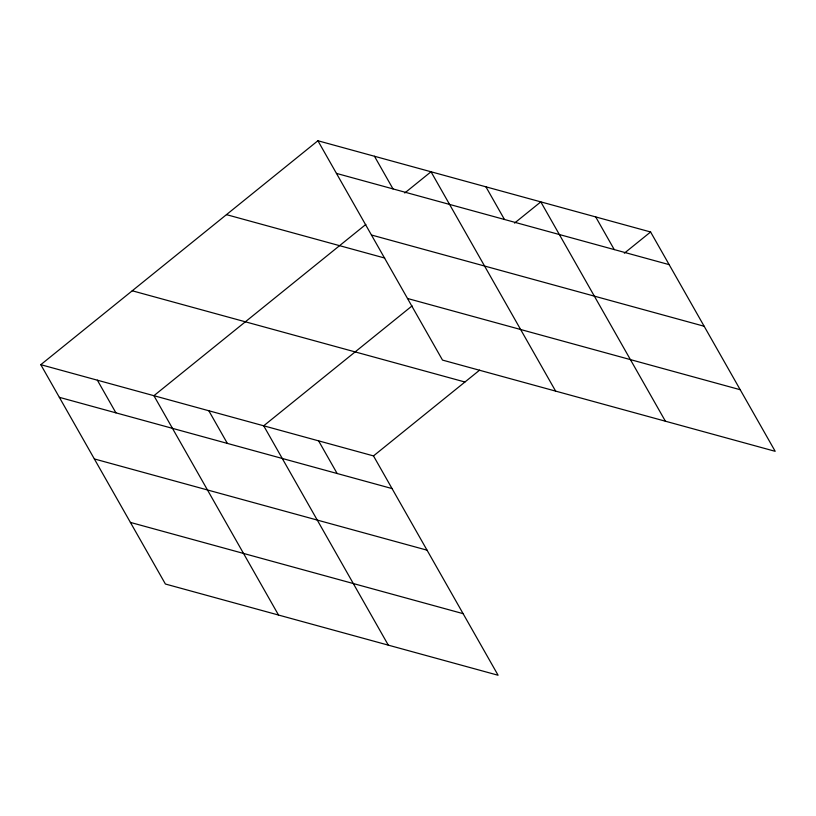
<?xml version="1.0" encoding="UTF-8"?>
<svg xmlns="http://www.w3.org/2000/svg" width="816" height="816" viewBox="0 0 816 816"><rect width="100%" height="100%" fill="white"/><g stroke="black" fill="none" stroke-linecap="round" stroke-linejoin="round"><path stroke-width="1.22" d="M40.8 364.681L373.493 455.909L498.097 675.25L165.403 584.021L40.8 364.681L317.903 140.75L650.597 231.979L775.2 451.319L442.507 360.091L317.903 140.75M365.843 224.441L153.918 395.699L278.521 615.04M404.756 192.994L431.021 171.768L555.625 391.109M412.07 305.908L263.701 425.799L388.304 645.15M514.539 223.094L540.804 201.878L665.407 421.219M373.493 455.909L479.655 370.117M624.332 253.205L650.597 231.979M336.457 173.4L669.151 264.639M371.453 235.008L704.147 326.247M226.46 214.639L384.713 258.04M407.51 298.483L740.204 389.722M132.243 290.782L464.936 382.01M59.354 397.331L392.047 488.57M94.35 458.939L427.043 550.178M130.407 522.413L463.1 613.652M595.7 216.923L614.254 249.584M485.918 186.823L504.461 219.473M374.462 156.254L393.016 188.914M318.597 440.854L337.151 473.515M208.814 410.754L227.358 443.404M97.359 380.185L115.913 412.845"/></g></svg>
